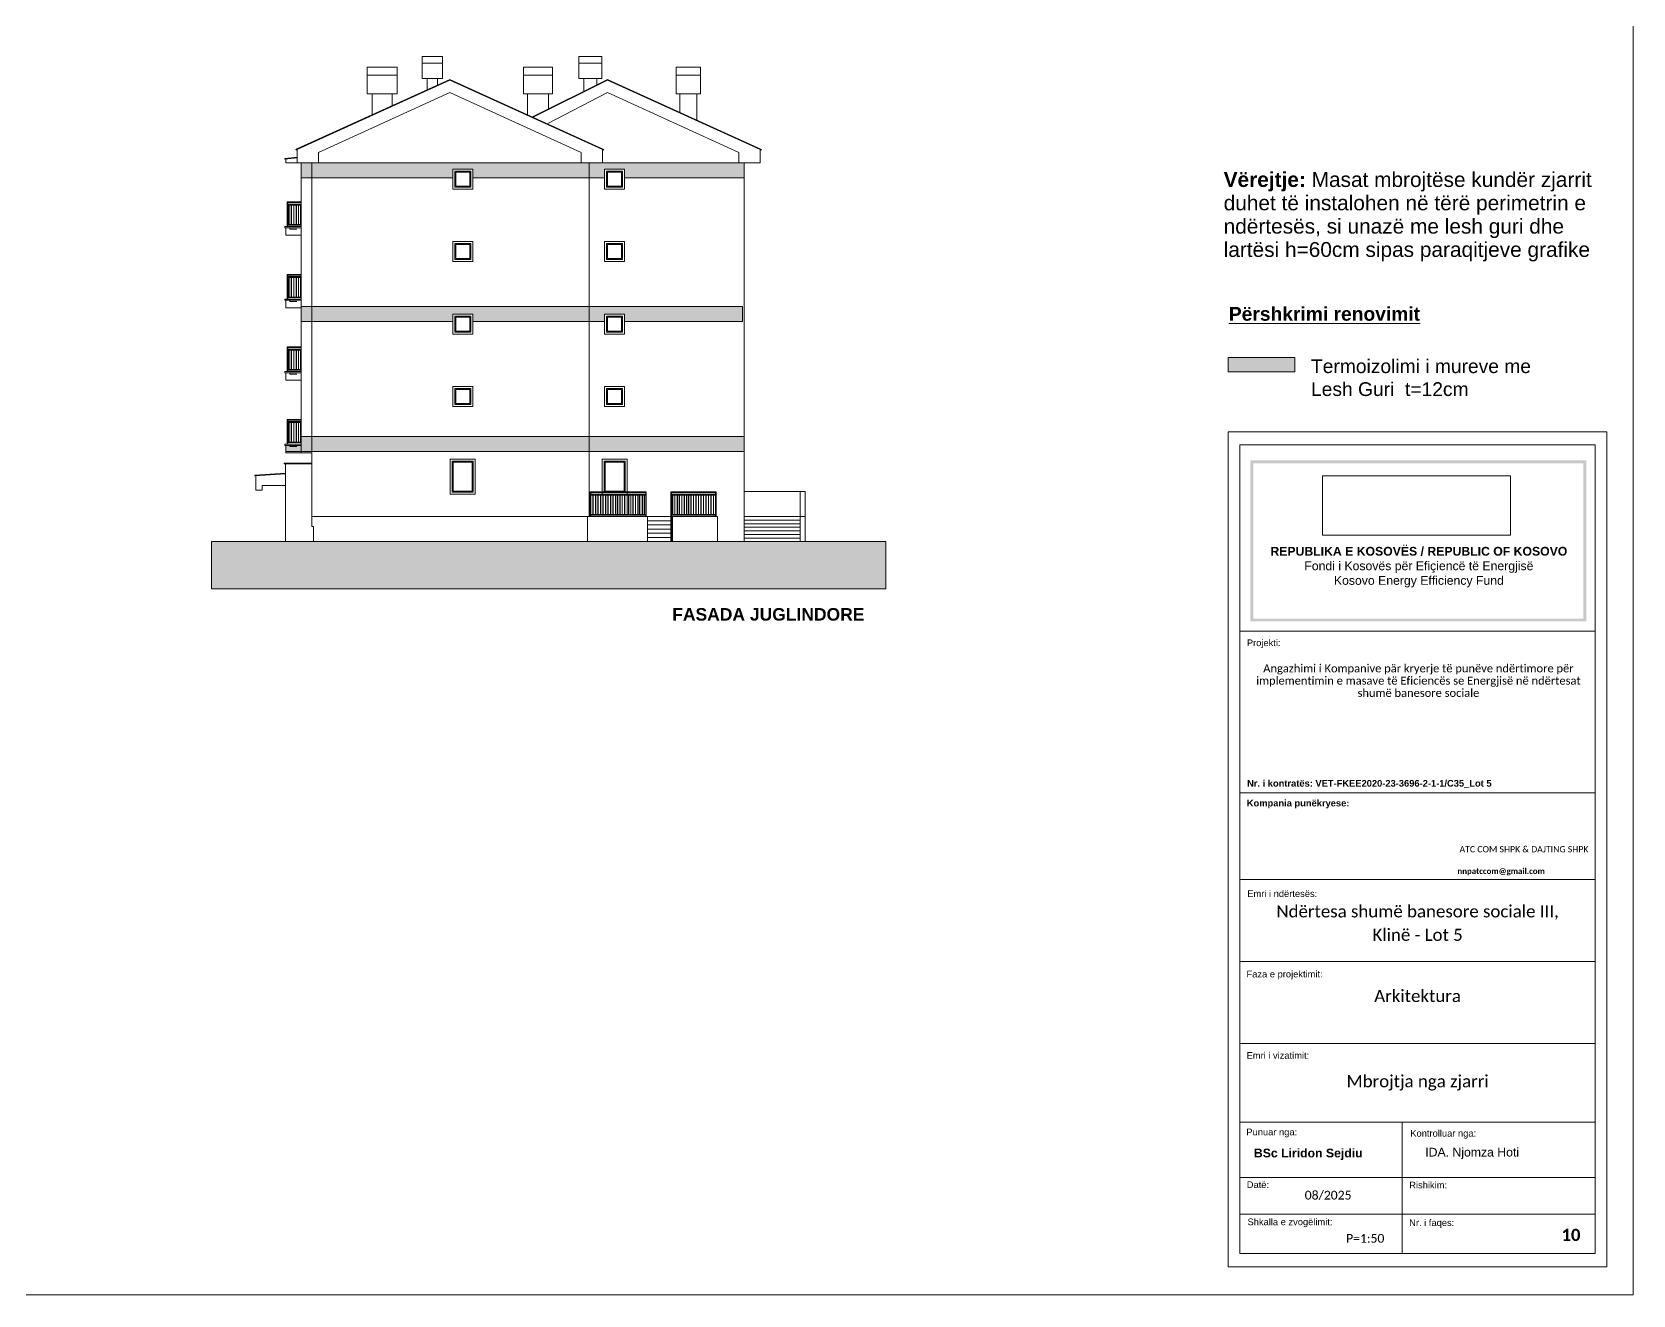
# Model space of a CAD drawing. Header units: millimetres. Extents: x 2791058 to 2855058, y -67651 to -18651.
# Drawn here: x 2823058 to 2855058, y -67651 to -42399 of the extents above; entities that cross this region are included whole.
import ezdxf

# ---------------------------------------------------------------- set-up
doc = ezdxf.new("R2010")
doc.units = ezdxf.units.MM
doc.header["$MEASUREMENT"] = 0
doc.header["$XCLIPFRAME"] = 0
doc.linetypes.add('Dashed', pattern=[282.222223, 141.111112, -141.111112])
doc.linetypes.add('Hidden Line', pattern=[195.611112, 141.111112, -54.5])
for name, color, linetype, lineweight in [('2D Drafting - General_Pen_No__1', 7, 'Continuous', 0), ('Annotation - Text_Pen_No__1', 7, 'Continuous', 0), ('Dimensioning - General_Pen_No__41', 7, 'Continuous', 0), ('Exterior walls_Pen_No__1', 7, 'Continuous', 0), ('Exterior walls_Pen_No__80', 3, 'Continuous', 0), ('Lines_Pen_No__20', 1, 'Continuous', 0), ('Shell - Roof_Pen_No__1', 7, 'Continuous', 0), ('Shell - Roof_Pen_No__20', 1, 'Continuous', 0), ('Shell - Roof_Pen_No__21', 7, 'Continuous', 0), ('Text blocks_Pen_No__1', 7, 'Continuous', 0)]:
    doc.layers.add(name, color=color, linetype=linetype, lineweight=lineweight)
for name, color, linetype, lineweight, true_color in [('2D Drafting - General_Pen_No__61', 7, 'Continuous', 0, 0x6a6a6a), ('Lines_Pen_No__4', 7, 'Continuous', 0, 0x029e21), ('Shell - Roof_Pen_No__61', 7, 'Continuous', 0, 0x6a6a6a), ('Structural - Bearing_Pen_No__61', 7, 'Continuous', 0, 0x6a6a6a), ('Structural - Bearing_Pen_No__86', 7, 'Continuous', 0, 0x5555ff)]:
    doc.layers.add(name, color=color, linetype=linetype, lineweight=lineweight, true_color=true_color)
doc.layers.add('Drawing & Figure', color=7, linetype='Continuous')
doc.styles.add('GENERATED_STYLE_1', font='')
doc.styles.add('GENERATED_STYLE_2', font='')
doc.styles.add('GENERATED_STYLE_3', font='')
doc.styles.add('GENERATED_STYLE_4', font='')
doc.styles.add('GENERATED_STYLE_5', font='')
doc.styles.get('GENERATED_STYLE_1').set_extended_font_data('Arial', bold=True)
doc.styles.get('GENERATED_STYLE_2').set_extended_font_data('Calibri', bold=True)
doc.styles.get('GENERATED_STYLE_3').set_extended_font_data('Arial')
doc.styles.get('GENERATED_STYLE_4').set_extended_font_data('Calibri')
doc.styles.get('GENERATED_STYLE_5').set_extended_font_data('Arial Unicode MS')
picture_1 = doc.add_image_def('image1.png', size_in_pixel=(354, 134))

msp = doc.modelspace()

# ---------------------------------------------------------------- hatches: boundary and pattern name
at = {"layer": '2D Drafting - General_Pen_No__61', "linetype": 'Continuous', "lineweight": 0, "true_color": 0x6a6a6a}
msp.add_hatch(color=251, dxfattribs=at).paths.add_polyline_path([(2826645, -52588), (2840123, -52588), (2840123, -53530), (2826645, -53530)])
at = {"layer": 'Exterior walls_Pen_No__80', "linetype": 'Continuous', "lineweight": 0, "true_color": 0x7fff7f}
for points in [[(2828434, -45013), (2828434, -45313), (2831466, -45313), (2831466, -45138), (2831866, -45138), (2831866, -45313), (2834501, -45313), (2834501, -45138), (2834901, -45138), (2834901, -45313), (2837294, -45313), (2837294, -45013)], [(2828434, -47888), (2828434, -48188), (2831466, -48188), (2831466, -48038), (2831866, -48038), (2831866, -48188), (2834501, -48188), (2834501, -48038), (2834901, -48038), (2834901, -48188), (2837259, -48188), (2837259, -47888)], [(2848297, -49191), (2846969, -49191), (2846969, -48906), (2848297, -48906)], [(2828434, -50663), (2828134, -50663), (2828134, -50788), (2834109, -50788), (2835334, -50788), (2835666, -50788), (2837294, -50788), (2837294, -50488), (2835666, -50488), (2834109, -50488), (2828434, -50488)]]:
    msp.add_hatch(color=91, dxfattribs=at).paths.add_polyline_path(points)
at = {"layer": 'Structural - Bearing_Pen_No__61', "linetype": 'Continuous', "lineweight": 0, "true_color": 0x6a6a6a}
h = msp.add_hatch(color=251, dxfattribs=at)
h.paths.add_polyline_path([(2828159, -45795), (2828159, -46288), (2828171, -46288), (2828171, -46259), (2828309, -46259), (2828309, -46247), (2828293, -46247), (2828293, -45858), (2828309, -45858), (2828309, -45838), (2828171, -45838), (2828171, -45808), (2828309, -45808), (2828309, -45795), (2828171, -45795)])
h.paths.add_polyline_path([(2828171, -45858), (2828194, -45858), (2828194, -46247), (2828171, -46247)], flags=0)
h.paths.add_polyline_path([(2828199, -45858), (2828238, -45858), (2828238, -46247), (2828199, -46247)], flags=0)
h.paths.add_polyline_path([(2828243, -45858), (2828288, -45858), (2828288, -46247), (2828243, -46247)], flags=0)
for points in [[(2828434, -45795), (2828309, -45795), (2828309, -45808), (2828434, -45808)], [(2828434, -47245), (2828309, -47245), (2828309, -47258), (2828434, -47258)], [(2828434, -48695), (2828309, -48695), (2828309, -48708), (2828434, -48708)], [(2828434, -50145), (2828309, -50145), (2828309, -50158), (2828434, -50158)], [(2834763, -51608), (2834763, -51595), (2834980, -51595), (2834980, -51608)], [(2834980, -51608), (2834980, -51595), (2835197, -51595), (2835197, -51608)]]:
    msp.add_hatch(color=251, dxfattribs=at).paths.add_polyline_path(points)
h = msp.add_hatch(color=251, dxfattribs=at)
h.paths.add_polyline_path([(2828309, -46259), (2828434, -46259), (2828434, -46247), (2828431, -46247), (2828431, -45858), (2828434, -45858), (2828434, -45838), (2828309, -45838), (2828309, -45858), (2828338, -45858), (2828338, -46247), (2828309, -46247)])
h.paths.add_polyline_path([(2828343, -46247), (2828343, -45858), (2828382, -45858), (2828382, -46247)], flags=0)
h.paths.add_polyline_path([(2828426, -46247), (2828387, -46247), (2828387, -45858), (2828426, -45858)], flags=0)
h = msp.add_hatch(color=251, dxfattribs=at)
h.paths.add_polyline_path([(2828159, -47245), (2828159, -47738), (2828171, -47738), (2828171, -47709), (2828309, -47709), (2828309, -47697), (2828293, -47697), (2828293, -47308), (2828309, -47308), (2828309, -47288), (2828171, -47288), (2828171, -47258), (2828309, -47258), (2828309, -47245), (2828171, -47245)])
h.paths.add_polyline_path([(2828171, -47308), (2828194, -47308), (2828194, -47697), (2828171, -47697)], flags=0)
h.paths.add_polyline_path([(2828199, -47308), (2828238, -47308), (2828238, -47697), (2828199, -47697)], flags=0)
h.paths.add_polyline_path([(2828243, -47308), (2828288, -47308), (2828288, -47697), (2828243, -47697)], flags=0)
h = msp.add_hatch(color=251, dxfattribs=at)
h.paths.add_polyline_path([(2828309, -47709), (2828434, -47709), (2828434, -47697), (2828431, -47697), (2828431, -47308), (2828434, -47308), (2828434, -47288), (2828309, -47288), (2828309, -47308), (2828338, -47308), (2828338, -47697), (2828309, -47697)])
h.paths.add_polyline_path([(2828343, -47697), (2828343, -47308), (2828382, -47308), (2828382, -47697)], flags=0)
h.paths.add_polyline_path([(2828426, -47697), (2828387, -47697), (2828387, -47308), (2828426, -47308)], flags=0)
h = msp.add_hatch(color=251, dxfattribs=at)
h.paths.add_polyline_path([(2828159, -48695), (2828159, -49188), (2828171, -49188), (2828171, -49159), (2828309, -49159), (2828309, -49147), (2828293, -49147), (2828293, -48758), (2828309, -48758), (2828309, -48738), (2828171, -48738), (2828171, -48708), (2828309, -48708), (2828309, -48695), (2828171, -48695)])
h.paths.add_polyline_path([(2828171, -48758), (2828194, -48758), (2828194, -49147), (2828171, -49147)], flags=0)
h.paths.add_polyline_path([(2828199, -48758), (2828238, -48758), (2828238, -49147), (2828199, -49147)], flags=0)
h.paths.add_polyline_path([(2828243, -48758), (2828288, -48758), (2828288, -49147), (2828243, -49147)], flags=0)
h = msp.add_hatch(color=251, dxfattribs=at)
h.paths.add_polyline_path([(2828309, -49159), (2828434, -49159), (2828434, -49147), (2828431, -49147), (2828431, -48758), (2828434, -48758), (2828434, -48738), (2828309, -48738), (2828309, -48758), (2828338, -48758), (2828338, -49147), (2828309, -49147)])
h.paths.add_polyline_path([(2828343, -49147), (2828343, -48758), (2828382, -48758), (2828382, -49147)], flags=0)
h.paths.add_polyline_path([(2828426, -49147), (2828387, -49147), (2828387, -48758), (2828426, -48758)], flags=0)
h = msp.add_hatch(color=251, dxfattribs=at)
h.paths.add_polyline_path([(2828159, -50145), (2828159, -50638), (2828171, -50638), (2828171, -50609), (2828309, -50609), (2828309, -50597), (2828293, -50597), (2828293, -50208), (2828309, -50208), (2828309, -50188), (2828171, -50188), (2828171, -50158), (2828309, -50158), (2828309, -50145), (2828171, -50145)])
h.paths.add_polyline_path([(2828171, -50208), (2828194, -50208), (2828194, -50597), (2828171, -50597)], flags=0)
h.paths.add_polyline_path([(2828199, -50208), (2828238, -50208), (2828238, -50597), (2828199, -50597)], flags=0)
h.paths.add_polyline_path([(2828243, -50208), (2828288, -50208), (2828288, -50597), (2828243, -50597)], flags=0)
h = msp.add_hatch(color=251, dxfattribs=at)
h.paths.add_polyline_path([(2828309, -50609), (2828434, -50609), (2828434, -50597), (2828431, -50597), (2828431, -50208), (2828434, -50208), (2828434, -50188), (2828309, -50188), (2828309, -50208), (2828338, -50208), (2828338, -50597), (2828309, -50597)])
h.paths.add_polyline_path([(2828343, -50597), (2828343, -50208), (2828382, -50208), (2828382, -50597)], flags=0)
h.paths.add_polyline_path([(2828426, -50597), (2828387, -50597), (2828387, -50208), (2828426, -50208)], flags=0)
h = msp.add_hatch(color=251, dxfattribs=at)
h.paths.add_polyline_path([(2834228, -51595), (2834763, -51595), (2834763, -51608), (2834228, -51608), (2834228, -51638), (2834763, -51638), (2834763, -51658), (2834724, -51658), (2834724, -52047), (2834763, -52047), (2834763, -52059), (2834228, -52059), (2834228, -52088), (2834216, -52088), (2834216, -51595)])
h.paths.add_polyline_path([(2834228, -52047), (2834269, -52047), (2834269, -51658), (2834228, -51658)], flags=0)
h.paths.add_polyline_path([(2834274, -52047), (2834319, -52047), (2834319, -51658), (2834274, -51658)], flags=0)
h.paths.add_polyline_path([(2834324, -51658), (2834324, -52047), (2834369, -52047), (2834369, -51658)], flags=0)
h.paths.add_polyline_path([(2834374, -52047), (2834419, -52047), (2834419, -51658), (2834374, -51658)], flags=0)
h.paths.add_polyline_path([(2834424, -52047), (2834469, -52047), (2834469, -51658), (2834424, -51658)], flags=0)
h.paths.add_polyline_path([(2834519, -52047), (2834519, -51658), (2834474, -51658), (2834474, -52047)], flags=0)
h.paths.add_polyline_path([(2834569, -52047), (2834569, -51658), (2834524, -51658), (2834524, -52047)], flags=0)
h.paths.add_polyline_path([(2834574, -51658), (2834574, -52047), (2834619, -52047), (2834619, -51658)], flags=0)
h.paths.add_polyline_path([(2834624, -52047), (2834669, -52047), (2834669, -51658), (2834624, -51658)], flags=0)
h.paths.add_polyline_path([(2834674, -52047), (2834719, -52047), (2834719, -51658), (2834674, -51658)], flags=0)
h = msp.add_hatch(color=251, dxfattribs=at)
h.paths.add_polyline_path([(2834980, -52059), (2834763, -52059), (2834763, -52047), (2834763, -51658), (2834763, -51638), (2834980, -51638), (2834980, -51658), (2834956, -51658), (2834956, -52047), (2834980, -52047)])
h.paths.add_polyline_path([(2834951, -51658), (2834906, -51658), (2834906, -52047), (2834951, -52047)], flags=0)
h.paths.add_polyline_path([(2834901, -52047), (2834901, -51658), (2834856, -51658), (2834856, -52047)], flags=0)
h.paths.add_polyline_path([(2834812, -52047), (2834851, -52047), (2834851, -51658), (2834812, -51658)], flags=0)
h.paths.add_polyline_path([(2834807, -51658), (2834768, -51658), (2834768, -52047), (2834807, -52047)], flags=0)
h = msp.add_hatch(color=251, dxfattribs=at)
h.paths.add_polyline_path([(2835197, -52059), (2834980, -52059), (2834980, -52047), (2834980, -51658), (2834980, -51638), (2835197, -51638), (2835197, -51658), (2835173, -51658), (2835173, -52047), (2835197, -52047)])
h.paths.add_polyline_path([(2835168, -51658), (2835123, -51658), (2835123, -52047), (2835168, -52047)], flags=0)
h.paths.add_polyline_path([(2835118, -52047), (2835118, -51658), (2835073, -51658), (2835073, -52047)], flags=0)
h.paths.add_polyline_path([(2835029, -52047), (2835068, -52047), (2835068, -51658), (2835029, -51658)], flags=0)
h.paths.add_polyline_path([(2835024, -51658), (2834985, -51658), (2834985, -52047), (2835024, -52047)], flags=0)
h = msp.add_hatch(color=251, dxfattribs=at)
h.paths.add_polyline_path([(2835336, -51595), (2835324, -51595), (2835186, -51595), (2835186, -51608), (2835324, -51608), (2835324, -51638), (2835186, -51638), (2835186, -51658), (2835202, -51658), (2835202, -52047), (2835186, -52047), (2835186, -52059), (2835324, -52059), (2835324, -52088), (2835336, -52088)])
h.paths.add_polyline_path([(2835324, -51658), (2835324, -52047), (2835301, -52047), (2835301, -51658)], flags=0)
h.paths.add_polyline_path([(2835296, -51658), (2835296, -52047), (2835257, -52047), (2835257, -51658)], flags=0)
h.paths.add_polyline_path([(2835252, -51658), (2835252, -52047), (2835207, -52047), (2835207, -51658)], flags=0)
h = msp.add_hatch(color=251, dxfattribs=at)
h.paths.add_polyline_path([(2835825, -51595), (2835825, -52588), (2835837, -52588), (2835837, -52059), (2835975, -52059), (2835975, -52047), (2835959, -52047), (2835959, -51658), (2835975, -51658), (2835975, -51638), (2835837, -51638), (2835837, -51608), (2835975, -51608), (2835975, -51595), (2835837, -51595)])
h.paths.add_polyline_path([(2835837, -51658), (2835860, -51658), (2835860, -52047), (2835837, -52047)], flags=0)
h.paths.add_polyline_path([(2835865, -51658), (2835904, -51658), (2835904, -52047), (2835865, -52047)], flags=0)
h.paths.add_polyline_path([(2835909, -51658), (2835954, -51658), (2835954, -52047), (2835909, -52047)], flags=0)
h = msp.add_hatch(color=251, dxfattribs=at)
h.paths.add_polyline_path([(2835970, -52059), (2836722, -52059), (2836722, -52088), (2836734, -52088), (2836734, -51595), (2836722, -51595), (2835970, -51595), (2835970, -51608), (2836722, -51608), (2836722, -51638), (2835970, -51638), (2835970, -51658), (2835994, -51658), (2835994, -52047), (2835970, -52047)])
h.paths.add_polyline_path([(2835999, -51658), (2836044, -51658), (2836044, -52047), (2835999, -52047)], flags=0)
h.paths.add_polyline_path([(2836049, -52047), (2836049, -51658), (2836094, -51658), (2836094, -52047)], flags=0)
h.paths.add_polyline_path([(2836138, -52047), (2836099, -52047), (2836099, -51658), (2836138, -51658)], flags=0)
h.paths.add_polyline_path([(2836143, -51658), (2836182, -51658), (2836182, -52047), (2836143, -52047)], flags=0)
h.paths.add_polyline_path([(2836187, -51658), (2836226, -51658), (2836226, -52047), (2836187, -52047)], flags=0)
h.paths.add_polyline_path([(2836231, -52047), (2836231, -51658), (2836276, -51658), (2836276, -52047)], flags=0)
h.paths.add_polyline_path([(2836326, -52047), (2836281, -52047), (2836281, -51658), (2836326, -51658)], flags=0)
h.paths.add_polyline_path([(2836376, -52047), (2836331, -52047), (2836331, -51658), (2836376, -51658)], flags=0)
h.paths.add_polyline_path([(2836381, -52047), (2836381, -51658), (2836426, -51658), (2836426, -52047)], flags=0)
h.paths.add_polyline_path([(2836431, -52047), (2836431, -51658), (2836476, -51658), (2836476, -52047)], flags=0)
h.paths.add_polyline_path([(2836481, -51658), (2836526, -51658), (2836526, -52047), (2836481, -52047)], flags=0)
h.paths.add_polyline_path([(2836531, -52047), (2836531, -51658), (2836576, -51658), (2836576, -52047)], flags=0)
h.paths.add_polyline_path([(2836581, -51658), (2836626, -51658), (2836626, -52047), (2836581, -52047)], flags=0)
h.paths.add_polyline_path([(2836631, -52047), (2836631, -51658), (2836676, -51658), (2836676, -52047)], flags=0)
h.paths.add_polyline_path([(2836681, -51658), (2836722, -51658), (2836722, -52047), (2836681, -52047)], flags=0)
at = {"layer": 'Structural - Bearing_Pen_No__86', "linetype": 'Continuous', "lineweight": 0, "true_color": 0x5555ff}
for points in [[(2847411, -50965), (2848682, -50965), (2848682, -51023), (2847469, -51023), (2847469, -54049), (2847411, -54049)], [(2848021, -51023), (2848021, -50965), (2854123, -50965), (2854123, -54049), (2854065, -54049), (2854065, -51023)], [(2847411, -52998), (2847469, -52998), (2847469, -54127), (2848682, -54127), (2848682, -54184), (2847411, -54184)], [(2848021, -54184), (2848021, -54127), (2854065, -54127), (2854065, -52998), (2854123, -52998), (2854123, -54184)]]:
    msp.add_hatch(color=173, dxfattribs=at).paths.add_polyline_path(points)

# ---------------------------------------------------------------- linework, layer by layer
at = {"layer": '2D Drafting - General_Pen_No__1', "color": 7, "linetype": 'Continuous', "lineweight": 0, "flags": 128}
msp.add_lwpolyline([(2826645, -52588), (2840123, -52588), (2840123, -53530), (2826645, -53530)], close=True, dxfattribs=at)
at = {"layer": 'Exterior walls_Pen_No__1', "color": 7, "linetype": 'Continuous', "lineweight": 0, "flags": 128}
for points in [[(2828434, -45013), (2828434, -45313), (2831466, -45313), (2831466, -45138), (2831866, -45138), (2831866, -45313), (2834501, -45313), (2834501, -45138), (2834901, -45138), (2834901, -45313), (2837294, -45313), (2837294, -45013)], [(2828434, -47888), (2828434, -48188), (2831466, -48188), (2831466, -48038), (2831866, -48038), (2831866, -48188), (2834501, -48188), (2834501, -48038), (2834901, -48038), (2834901, -48188), (2837259, -48188), (2837259, -47888)], [(2848297, -49191), (2846969, -49191), (2846969, -48906), (2848297, -48906)], [(2828434, -50663), (2828134, -50663), (2828134, -50788), (2834109, -50788), (2835334, -50788), (2835666, -50788), (2837294, -50788), (2837294, -50488), (2835666, -50488), (2834109, -50488), (2828434, -50488)]]:
    msp.add_lwpolyline(points, close=True, dxfattribs=at)
at = {"layer": 'Lines_Pen_No__20', "color": 1, "linetype": 'Hidden Line', "lineweight": 0}
for p, q in [((2831466, -45208), (2831466, -45138)), ((2831866, -45138), (2831466, -45138)), ((2831466, -45208), (2831466, -45138)), ((2831866, -45208), (2831866, -45138)), ((2834501, -45208), (2834501, -45138)), ((2834901, -45138), (2834501, -45138)), ((2834501, -45208), (2834501, -45138)), ((2834901, -45208), (2834901, -45138)), ((2831466, -46658), (2831466, -46588)), ((2831866, -46588), (2831466, -46588)), ((2831466, -46658), (2831466, -46588)), ((2831866, -46658), (2831866, -46588)), ((2834501, -46658), (2834501, -46588)), ((2834901, -46588), (2834501, -46588)), ((2834501, -46658), (2834501, -46588)), ((2834901, -46658), (2834901, -46588)), ((2831466, -48108), (2831466, -48038)), ((2831866, -48038), (2831466, -48038)), ((2831466, -48108), (2831466, -48038)), ((2831866, -48108), (2831866, -48038)), ((2834501, -48108), (2834501, -48038)), ((2834901, -48038), (2834501, -48038)), ((2834501, -48108), (2834501, -48038)), ((2834901, -48108), (2834901, -48038)), ((2831466, -49558), (2831466, -49488)), ((2831866, -49488), (2831466, -49488)), ((2831466, -49558), (2831466, -49488)), ((2831866, -49558), (2831866, -49488)), ((2834501, -49558), (2834501, -49488)), ((2834901, -49488), (2834501, -49488)), ((2834501, -49558), (2834501, -49488)), ((2834901, -49558), (2834901, -49488)), ((2831916, -50938), (2831416, -50938)), ((2831416, -51008), (2831416, -50938)), ((2831916, -51008), (2831916, -50938))]:
    msp.add_line(p, q, dxfattribs=at)
at = {"layer": 'Lines_Pen_No__20', "color": 1, "linetype": 'Continuous', "lineweight": 0}
for p, q in [((2831916, -50938), (2831416, -50938)), ((2831416, -50938), (2831416, -51638)), ((2831456, -50978), (2831456, -51598)), ((2831876, -50978), (2831456, -50978)), ((2831476, -50998), (2831476, -51578)), ((2831856, -50998), (2831476, -50998)), ((2831856, -51578), (2831856, -50998)), ((2831876, -51598), (2831876, -50978)), ((2831916, -51638), (2831916, -50938)), ((2831416, -51638), (2831916, -51638)), ((2831456, -51598), (2831876, -51598)), ((2831476, -51578), (2831856, -51578))]:
    msp.add_line(p, q, dxfattribs=at)
for points in [[(2831466, -45138), (2831866, -45138), (2831866, -45538), (2831466, -45538)], [(2831506, -45178), (2831826, -45178), (2831826, -45498), (2831506, -45498)], [(2831526, -45198), (2831806, -45198), (2831806, -45478), (2831526, -45478)], [(2834501, -45138), (2834901, -45138), (2834901, -45538), (2834501, -45538)], [(2834541, -45178), (2834861, -45178), (2834861, -45498), (2834541, -45498)], [(2834561, -45198), (2834841, -45198), (2834841, -45478), (2834561, -45478)], [(2831466, -46588), (2831866, -46588), (2831866, -46988), (2831466, -46988)], [(2831506, -46628), (2831826, -46628), (2831826, -46948), (2831506, -46948)], [(2831526, -46648), (2831806, -46648), (2831806, -46928), (2831526, -46928)], [(2834501, -46588), (2834901, -46588), (2834901, -46988), (2834501, -46988)], [(2834541, -46628), (2834861, -46628), (2834861, -46948), (2834541, -46948)], [(2834561, -46648), (2834841, -46648), (2834841, -46928), (2834561, -46928)], [(2831466, -48038), (2831866, -48038), (2831866, -48438), (2831466, -48438)], [(2831506, -48078), (2831826, -48078), (2831826, -48398), (2831506, -48398)], [(2831526, -48098), (2831806, -48098), (2831806, -48378), (2831526, -48378)], [(2834501, -48038), (2834901, -48038), (2834901, -48438), (2834501, -48438)], [(2834541, -48078), (2834861, -48078), (2834861, -48398), (2834541, -48398)], [(2834561, -48098), (2834841, -48098), (2834841, -48378), (2834561, -48378)], [(2831466, -49488), (2831866, -49488), (2831866, -49888), (2831466, -49888)], [(2831506, -49528), (2831826, -49528), (2831826, -49848), (2831506, -49848)], [(2831526, -49548), (2831806, -49548), (2831806, -49828), (2831526, -49828)], [(2834501, -49488), (2834901, -49488), (2834901, -49888), (2834501, -49888)], [(2834541, -49528), (2834861, -49528), (2834861, -49848), (2834541, -49848)], [(2834561, -49548), (2834841, -49548), (2834841, -49828), (2834561, -49828)]]:
    msp.add_lwpolyline(points, close=True, dxfattribs=at)
at = {"layer": 'Lines_Pen_No__4', "color": 104, "linetype": 'Continuous', "lineweight": 0, "true_color": 0x029e21}
for p, q in [((2834951, -50938), (2834451, -50938)), ((2834451, -50938), (2834451, -51638)), ((2834491, -50978), (2834491, -51598)), ((2834911, -50978), (2834491, -50978)), ((2834511, -50998), (2834511, -51578)), ((2834891, -50998), (2834511, -50998)), ((2834891, -51578), (2834891, -50998)), ((2834911, -51598), (2834911, -50978)), ((2834951, -51638), (2834951, -50938)), ((2834451, -51638), (2834951, -51638)), ((2834491, -51598), (2834911, -51598)), ((2834511, -51578), (2834891, -51578))]:
    msp.add_line(p, q, dxfattribs=at)
at = {"layer": 'Lines_Pen_No__4', "color": 104, "linetype": 'Hidden Line', "lineweight": 0, "true_color": 0x029e21}
for p, q in [((2834951, -50938), (2834451, -50938)), ((2834451, -51008), (2834451, -50938)), ((2834951, -51008), (2834951, -50938))]:
    msp.add_line(p, q, dxfattribs=at)
at = {"layer": 'Shell - Roof_Pen_No__1', "color": 7, "linetype": 'Continuous', "lineweight": 0}
for p, q in [((2830959, -43330), (2830959, -43550)), ((2831159, -43330), (2831159, -43459)), ((2834084, -43330), (2834084, -43583)), ((2834344, -43330), (2834344, -43459)), ((2846969, -50390), (2854535, -50390)), ((2846969, -57613), (2846969, -50390)), ((2854535, -50390), (2854535, -67090)), ((2847199, -57613), (2847199, -50653)), ((2847199, -50653), (2854304, -50653)), ((2854304, -50653), (2854304, -57613)), ((2854304, -54377), (2847199, -54377)), ((2847199, -66820), (2847199, -54943)), ((2854304, -54943), (2854304, -66820)), ((2854304, -57613), (2847199, -57613)), ((2854304, -57613), (2847199, -57613)), ((2854304, -59342), (2847199, -59342)), ((2854304, -60984), (2847199, -60984)), ((2854304, -62626), (2847199, -62626)), ((2854304, -64198), (2847199, -64198)), ((2850443, -64198), (2850443, -66820)), ((2854304, -65305), (2847199, -65305)), ((2854304, -66033), (2847199, -66033)), ((2854304, -66820), (2847199, -66820)), ((2854535, -67090), (2846969, -67090))]:
    msp.add_line(p, q, dxfattribs=at)
at = {"layer": 'Shell - Roof_Pen_No__20', "color": 1, "linetype": 'Continuous', "lineweight": 0}
for p, q in [((2831866, -45138), (2831466, -45138)), ((2831466, -45138), (2831466, -45538)), ((2831866, -45538), (2831866, -45138)), ((2834901, -45138), (2834501, -45138)), ((2834501, -45138), (2834501, -45538)), ((2834901, -45538), (2834901, -45138)), ((2831466, -45538), (2831866, -45538)), ((2834501, -45538), (2834901, -45538)), ((2831866, -46588), (2831466, -46588)), ((2831466, -46588), (2831466, -46988)), ((2831866, -46988), (2831866, -46588)), ((2834901, -46588), (2834501, -46588)), ((2834501, -46588), (2834501, -46988)), ((2834901, -46988), (2834901, -46588)), ((2831466, -46988), (2831866, -46988)), ((2834501, -46988), (2834901, -46988)), ((2831866, -48038), (2831466, -48038)), ((2831466, -48038), (2831466, -48438)), ((2831866, -48438), (2831866, -48038)), ((2834901, -48038), (2834501, -48038)), ((2834501, -48038), (2834501, -48438)), ((2834901, -48438), (2834901, -48038)), ((2831466, -48438), (2831866, -48438)), ((2834501, -48438), (2834901, -48438)), ((2831866, -49488), (2831466, -49488)), ((2831466, -49488), (2831466, -49888)), ((2831866, -49888), (2831866, -49488)), ((2834901, -49488), (2834501, -49488)), ((2834501, -49488), (2834501, -49888)), ((2834901, -49888), (2834901, -49488)), ((2831466, -49888), (2831866, -49888)), ((2834501, -49888), (2834901, -49888))]:
    msp.add_line(p, q, dxfattribs=at)
at = {"layer": 'Shell - Roof_Pen_No__21', "color": 7, "linetype": 'Continuous', "lineweight": 0}
for p, q in [((2855058, -67651), (2855058, -18651)), ((2855058, -67651), (2855058, -18651)), ((2829759, -43100), (2830359, -43100)), ((2829759, -43638), (2829759, -43100)), ((2830359, -43638), (2830359, -43100)), ((2830859, -43330), (2830859, -42889)), ((2830859, -42889), (2831259, -42889)), ((2830859, -43022), (2831259, -43022)), ((2831259, -43330), (2831259, -42889)), ((2832884, -43100), (2833459, -43100)), ((2832884, -43638), (2832884, -43100)), ((2833459, -43638), (2833459, -43100)), ((2833984, -43330), (2833984, -42889)), ((2833984, -42889), (2834444, -42889)), ((2833984, -43022), (2834444, -43022)), ((2834444, -43330), (2834444, -42889)), ((2835934, -43100), (2836419, -43100)), ((2835934, -43638), (2835934, -43100)), ((2836419, -43638), (2836419, -43100)), ((2828353, -44736), (2831409, -43345)), ((2828359, -44749), (2831409, -43362)), ((2829759, -43263), (2830359, -43263)), ((2830959, -43330), (2830859, -43330)), ((2830959, -43330), (2831259, -43330)), ((2831409, -43345), (2834488, -44746)), ((2831409, -43362), (2831409, -43345)), ((2831409, -43362), (2834459, -44749)), ((2832884, -43263), (2833459, -43263)), ((2833060, -44096), (2834559, -43345)), ((2833077, -44104), (2834559, -43362)), ((2833984, -43330), (2834444, -43330)), ((2834144, -43330), (2833984, -43330)), ((2834559, -43345), (2837638, -44746)), ((2834559, -43362), (2834559, -43345)), ((2834559, -43362), (2837609, -44749)), ((2835934, -43263), (2836419, -43263)), ((2828784, -44810), (2831409, -43605)), ((2829759, -43638), (2830284, -43638)), ((2829859, -43638), (2829859, -44050)), ((2830259, -43638), (2830259, -43868)), ((2830284, -43638), (2830359, -43638)), ((2831409, -43605), (2834034, -44810)), ((2832884, -43638), (2833409, -43638)), ((2832959, -43638), (2832959, -44050)), ((2833357, -44232), (2834560, -43606)), ((2833384, -43638), (2833384, -43934)), ((2833409, -43638), (2833459, -43638)), ((2834560, -43606), (2837184, -44810)), ((2835934, -43638), (2836419, -43638)), ((2836009, -43638), (2836009, -44005)), ((2836344, -43638), (2836344, -44157)), ((2828353, -44736), (2828330, -44746)), ((2828330, -44746), (2828336, -44760)), ((2828359, -44749), (2828336, -44760)), ((2828359, -45013), (2828359, -44749)), ((2834459, -45013), (2834459, -44749)), ((2834459, -44749), (2834482, -44760)), ((2834488, -44746), (2834482, -44760)), ((2837609, -45013), (2837609, -44749)), ((2837609, -44749), (2837632, -44760)), ((2837632, -44760), (2837638, -44746)), ((2828359, -44901), (2828108, -44929)), ((2828109, -44943), (2828108, -44929)), ((2828359, -44916), (2828109, -44943)), ((2828134, -45013), (2828134, -44941)), ((2828434, -45013), (2828134, -45013)), ((2828784, -45013), (2828384, -45013)), ((2828434, -45013), (2828434, -50813)), ((2828649, -45013), (2828649, -52288)), ((2828784, -45013), (2828784, -44810)), ((2834034, -45013), (2834034, -44810)), ((2834034, -45013), (2834459, -45013)), ((2834194, -45013), (2834194, -52088)), ((2837184, -45013), (2837184, -44810)), ((2837184, -45013), (2837609, -45013)), ((2837294, -45013), (2837294, -52588)), ((2831466, -45538), (2831466, -45138)), ((2831466, -45138), (2831866, -45138)), ((2831866, -45138), (2831866, -45538)), ((2834501, -45538), (2834501, -45138)), ((2834501, -45138), (2834901, -45138)), ((2834901, -45138), (2834901, -45538)), ((2831866, -45538), (2831466, -45538)), ((2834901, -45538), (2834501, -45538)), ((2828109, -46288), (2828434, -46288)), ((2828109, -46288), (2828109, -46313)), ((2828109, -46313), (2828434, -46313)), ((2828159, -46288), (2828134, -46288)), ((2828134, -46463), (2828134, -46313)), ((2828159, -46288), (2828434, -46288)), ((2828434, -46463), (2828134, -46463)), ((2831466, -46988), (2831466, -46588)), ((2831466, -46588), (2831866, -46588)), ((2831866, -46588), (2831866, -46988)), ((2834501, -46988), (2834501, -46588)), ((2834501, -46588), (2834901, -46588)), ((2834901, -46588), (2834901, -46988)), ((2831866, -46988), (2831466, -46988)), ((2834901, -46988), (2834501, -46988)), ((2828109, -47738), (2828434, -47738)), ((2828109, -47738), (2828109, -47763)), ((2828109, -47763), (2828434, -47763)), ((2828159, -47738), (2828134, -47738)), ((2828134, -47913), (2828134, -47763)), ((2828434, -47913), (2828134, -47913)), ((2828159, -47738), (2828434, -47738)), ((2831466, -48438), (2831466, -48038)), ((2831466, -48038), (2831866, -48038)), ((2831866, -48038), (2831866, -48438)), ((2834501, -48438), (2834501, -48038)), ((2834501, -48038), (2834901, -48038)), ((2834901, -48038), (2834901, -48438)), ((2831866, -48438), (2831466, -48438)), ((2834901, -48438), (2834501, -48438)), ((2828109, -49188), (2828434, -49188)), ((2828109, -49188), (2828109, -49213)), ((2828109, -49213), (2828434, -49213)), ((2828159, -49188), (2828134, -49188)), ((2828134, -49363), (2828134, -49213)), ((2828159, -49188), (2828434, -49188)), ((2828434, -49363), (2828134, -49363)), ((2831466, -49888), (2831466, -49488)), ((2831466, -49488), (2831866, -49488)), ((2831866, -49488), (2831866, -49888)), ((2834501, -49888), (2834501, -49488)), ((2834501, -49488), (2834901, -49488)), ((2834901, -49488), (2834901, -49888)), ((2831866, -49888), (2831466, -49888)), ((2834901, -49888), (2834501, -49888)), ((2828109, -50638), (2828434, -50638)), ((2828109, -50638), (2828109, -50663)), ((2828109, -50663), (2828434, -50663)), ((2828159, -50638), (2828134, -50638)), ((2828134, -50813), (2828134, -50663)), ((2828459, -50813), (2828134, -50813)), ((2828459, -50813), (2828649, -50813)), ((2828099, -51036), (2828099, -51021)), ((2828649, -51021), (2828099, -51021)), ((2828649, -51036), (2828099, -51036)), ((2828124, -52588), (2828124, -51036)), ((2831416, -51638), (2831416, -50938)), ((2831416, -50938), (2831916, -50938)), ((2831916, -50938), (2831416, -50938)), ((2831416, -50938), (2831416, -51638)), ((2831916, -50938), (2831916, -51638)), ((2831916, -51638), (2831916, -50938)), ((2834451, -51638), (2834451, -50938)), ((2834451, -50938), (2834951, -50938)), ((2834951, -50938), (2834951, -51638)), ((2827508, -51259), (2828124, -51219)), ((2827509, -51274), (2827508, -51259)), ((2827509, -51274), (2828124, -51234)), ((2827534, -51272), (2827534, -51561)), ((2827659, -51463), (2828124, -51463)), ((2827659, -51561), (2827659, -51463)), ((2827534, -51561), (2827659, -51561)), ((2831916, -51638), (2831416, -51638)), ((2831416, -51638), (2831916, -51638)), ((2834951, -51638), (2834451, -51638)), ((2838409, -51588), (2837294, -51588)), ((2838409, -51588), (2838509, -51588)), ((2838409, -51588), (2838409, -52588)), ((2838509, -52588), (2838509, -51588)), ((2838509, -51588), (2838509, -52588)), ((2834194, -52088), (2828649, -52088)), ((2834159, -52088), (2834159, -52588)), ((2834159, -52088), (2835359, -52088)), ((2835359, -52088), (2835359, -52588)), ((2835359, -52588), (2835359, -52088)), ((2835359, -52088), (2835859, -52088)), ((2835859, -52088), (2836759, -52088)), ((2835859, -52588), (2835859, -52088)), ((2836759, -52088), (2836759, -52588)), ((2837294, -52088), (2838409, -52088)), ((2837294, -52159), (2838409, -52159)), ((2838311, -52088), (2838509, -52088)), ((2838509, -52588), (2838509, -52138)), ((2828649, -52288), (2828684, -52288)), ((2828684, -52288), (2828684, -52588)), ((2835359, -52171), (2835859, -52171)), ((2835359, -52255), (2835859, -52255)), ((2835359, -52338), (2835859, -52338)), ((2835359, -52421), (2835859, -52421)), ((2837294, -52231), (2838409, -52231)), ((2837294, -52302), (2838409, -52302)), ((2837294, -52374), (2838409, -52374)), ((2837294, -52445), (2838409, -52445)), ((2840123, -52588), (2827005, -52588)), ((2835359, -52505), (2835859, -52505)), ((2835359, -52588), (2835859, -52588)), ((2835859, -52588), (2835359, -52588)), ((2837884, -52588), (2837284, -52588)), ((2837294, -52516), (2838409, -52516)), ((2837294, -52588), (2838434, -52588)), ((2791058, -67651), (2855058, -67651))]:
    msp.add_line(p, q, dxfattribs=at)
at = {"layer": 'Shell - Roof_Pen_No__21', "color": 7, "linetype": 'Dashed', "lineweight": 0}
for p, q in [((2828209, -46313), (2828209, -46338)), ((2828209, -46338), (2828434, -46338)), ((2828209, -47763), (2828209, -47788)), ((2828209, -47788), (2828434, -47788)), ((2828209, -49213), (2828209, -49238)), ((2828209, -49238), (2828434, -49238)), ((2828209, -50663), (2828209, -50688)), ((2828209, -50688), (2828434, -50688))]:
    msp.add_line(p, q, dxfattribs=at)
at = {"layer": 'Shell - Roof_Pen_No__61', "color": 251, "linetype": 'Continuous', "lineweight": 0, "true_color": 0x6a6a6a}
msp.add_line((2846969, -67090), (2846969, -54943), dxfattribs=at)
at = {"layer": 'Structural - Bearing_Pen_No__61', "color": 251, "linetype": 'Continuous', "lineweight": 0, "true_color": 0x6a6a6a, "flags": 128}
for points in [[(2828159, -45795), (2828159, -46288), (2828171, -46288), (2828171, -46259), (2828309, -46259), (2828309, -46247), (2828293, -46247), (2828293, -45858), (2828309, -45858), (2828309, -45838), (2828171, -45838), (2828171, -45808), (2828309, -45808), (2828309, -45795), (2828171, -45795)], [(2828171, -45858), (2828194, -45858), (2828194, -46247), (2828171, -46247)], [(2828199, -45858), (2828238, -45858), (2828238, -46247), (2828199, -46247)], [(2828243, -45858), (2828288, -45858), (2828288, -46247), (2828243, -46247)], [(2828434, -45795), (2828309, -45795), (2828309, -45808), (2828434, -45808)], [(2828309, -46259), (2828434, -46259), (2828434, -46247), (2828431, -46247), (2828431, -45858), (2828434, -45858), (2828434, -45838), (2828309, -45838), (2828309, -45858), (2828338, -45858), (2828338, -46247), (2828309, -46247)], [(2828343, -46247), (2828343, -45858), (2828382, -45858), (2828382, -46247)], [(2828426, -46247), (2828387, -46247), (2828387, -45858), (2828426, -45858)], [(2828159, -47245), (2828159, -47738), (2828171, -47738), (2828171, -47709), (2828309, -47709), (2828309, -47697), (2828293, -47697), (2828293, -47308), (2828309, -47308), (2828309, -47288), (2828171, -47288), (2828171, -47258), (2828309, -47258), (2828309, -47245), (2828171, -47245)], [(2828171, -47308), (2828194, -47308), (2828194, -47697), (2828171, -47697)], [(2828199, -47308), (2828238, -47308), (2828238, -47697), (2828199, -47697)], [(2828243, -47308), (2828288, -47308), (2828288, -47697), (2828243, -47697)], [(2828434, -47245), (2828309, -47245), (2828309, -47258), (2828434, -47258)], [(2828309, -47709), (2828434, -47709), (2828434, -47697), (2828431, -47697), (2828431, -47308), (2828434, -47308), (2828434, -47288), (2828309, -47288), (2828309, -47308), (2828338, -47308), (2828338, -47697), (2828309, -47697)], [(2828343, -47697), (2828343, -47308), (2828382, -47308), (2828382, -47697)], [(2828426, -47697), (2828387, -47697), (2828387, -47308), (2828426, -47308)], [(2828159, -48695), (2828159, -49188), (2828171, -49188), (2828171, -49159), (2828309, -49159), (2828309, -49147), (2828293, -49147), (2828293, -48758), (2828309, -48758), (2828309, -48738), (2828171, -48738), (2828171, -48708), (2828309, -48708), (2828309, -48695), (2828171, -48695)], [(2828171, -48758), (2828194, -48758), (2828194, -49147), (2828171, -49147)], [(2828199, -48758), (2828238, -48758), (2828238, -49147), (2828199, -49147)], [(2828243, -48758), (2828288, -48758), (2828288, -49147), (2828243, -49147)], [(2828434, -48695), (2828309, -48695), (2828309, -48708), (2828434, -48708)], [(2828309, -49159), (2828434, -49159), (2828434, -49147), (2828431, -49147), (2828431, -48758), (2828434, -48758), (2828434, -48738), (2828309, -48738), (2828309, -48758), (2828338, -48758), (2828338, -49147), (2828309, -49147)], [(2828343, -49147), (2828343, -48758), (2828382, -48758), (2828382, -49147)], [(2828426, -49147), (2828387, -49147), (2828387, -48758), (2828426, -48758)], [(2828159, -50145), (2828159, -50638), (2828171, -50638), (2828171, -50609), (2828309, -50609), (2828309, -50597), (2828293, -50597), (2828293, -50208), (2828309, -50208), (2828309, -50188), (2828171, -50188), (2828171, -50158), (2828309, -50158), (2828309, -50145), (2828171, -50145)], [(2828171, -50208), (2828194, -50208), (2828194, -50597), (2828171, -50597)], [(2828199, -50208), (2828238, -50208), (2828238, -50597), (2828199, -50597)], [(2828243, -50208), (2828288, -50208), (2828288, -50597), (2828243, -50597)], [(2828434, -50145), (2828309, -50145), (2828309, -50158), (2828434, -50158)], [(2828309, -50609), (2828434, -50609), (2828434, -50597), (2828431, -50597), (2828431, -50208), (2828434, -50208), (2828434, -50188), (2828309, -50188), (2828309, -50208), (2828338, -50208), (2828338, -50597), (2828309, -50597)], [(2828343, -50597), (2828343, -50208), (2828382, -50208), (2828382, -50597)], [(2828426, -50597), (2828387, -50597), (2828387, -50208), (2828426, -50208)], [(2834228, -51595), (2834763, -51595), (2834763, -51608), (2834228, -51608), (2834228, -51638), (2834763, -51638), (2834763, -51658), (2834724, -51658), (2834724, -52047), (2834763, -52047), (2834763, -52059), (2834228, -52059), (2834228, -52088), (2834216, -52088), (2834216, -51595)], [(2834228, -52047), (2834269, -52047), (2834269, -51658), (2834228, -51658)], [(2834274, -52047), (2834319, -52047), (2834319, -51658), (2834274, -51658)], [(2834324, -51658), (2834324, -52047), (2834369, -52047), (2834369, -51658)], [(2834374, -52047), (2834419, -52047), (2834419, -51658), (2834374, -51658)], [(2834424, -52047), (2834469, -52047), (2834469, -51658), (2834424, -51658)], [(2834519, -52047), (2834519, -51658), (2834474, -51658), (2834474, -52047)], [(2834569, -52047), (2834569, -51658), (2834524, -51658), (2834524, -52047)], [(2834574, -51658), (2834574, -52047), (2834619, -52047), (2834619, -51658)], [(2834624, -52047), (2834669, -52047), (2834669, -51658), (2834624, -51658)], [(2834674, -52047), (2834719, -52047), (2834719, -51658), (2834674, -51658)], [(2834763, -51608), (2834763, -51595), (2834980, -51595), (2834980, -51608)], [(2834980, -52059), (2834763, -52059), (2834763, -52047), (2834763, -51658), (2834763, -51638), (2834980, -51638), (2834980, -51658), (2834956, -51658), (2834956, -52047), (2834980, -52047)], [(2834807, -51658), (2834768, -51658), (2834768, -52047), (2834807, -52047)], [(2834812, -52047), (2834851, -52047), (2834851, -51658), (2834812, -51658)], [(2834901, -52047), (2834901, -51658), (2834856, -51658), (2834856, -52047)], [(2834951, -51658), (2834906, -51658), (2834906, -52047), (2834951, -52047)], [(2834980, -51608), (2834980, -51595), (2835197, -51595), (2835197, -51608)], [(2835197, -52059), (2834980, -52059), (2834980, -52047), (2834980, -51658), (2834980, -51638), (2835197, -51638), (2835197, -51658), (2835173, -51658), (2835173, -52047), (2835197, -52047)], [(2835024, -51658), (2834985, -51658), (2834985, -52047), (2835024, -52047)], [(2835029, -52047), (2835068, -52047), (2835068, -51658), (2835029, -51658)], [(2835118, -52047), (2835118, -51658), (2835073, -51658), (2835073, -52047)], [(2835168, -51658), (2835123, -51658), (2835123, -52047), (2835168, -52047)], [(2835336, -51595), (2835324, -51595), (2835186, -51595), (2835186, -51608), (2835324, -51608), (2835324, -51638), (2835186, -51638), (2835186, -51658), (2835202, -51658), (2835202, -52047), (2835186, -52047), (2835186, -52059), (2835324, -52059), (2835324, -52088), (2835336, -52088)], [(2835252, -51658), (2835252, -52047), (2835207, -52047), (2835207, -51658)], [(2835296, -51658), (2835296, -52047), (2835257, -52047), (2835257, -51658)], [(2835324, -51658), (2835324, -52047), (2835301, -52047), (2835301, -51658)], [(2835825, -51595), (2835825, -52588), (2835837, -52588), (2835837, -52059), (2835975, -52059), (2835975, -52047), (2835959, -52047), (2835959, -51658), (2835975, -51658), (2835975, -51638), (2835837, -51638), (2835837, -51608), (2835975, -51608), (2835975, -51595), (2835837, -51595)], [(2835837, -51658), (2835860, -51658), (2835860, -52047), (2835837, -52047)], [(2835865, -51658), (2835904, -51658), (2835904, -52047), (2835865, -52047)], [(2835909, -51658), (2835954, -51658), (2835954, -52047), (2835909, -52047)], [(2835970, -52059), (2836722, -52059), (2836722, -52088), (2836734, -52088), (2836734, -51595), (2836722, -51595), (2835970, -51595), (2835970, -51608), (2836722, -51608), (2836722, -51638), (2835970, -51638), (2835970, -51658), (2835994, -51658), (2835994, -52047), (2835970, -52047)], [(2835999, -51658), (2836044, -51658), (2836044, -52047), (2835999, -52047)], [(2836049, -52047), (2836049, -51658), (2836094, -51658), (2836094, -52047)], [(2836138, -52047), (2836099, -52047), (2836099, -51658), (2836138, -51658)], [(2836143, -51658), (2836182, -51658), (2836182, -52047), (2836143, -52047)], [(2836187, -51658), (2836226, -51658), (2836226, -52047), (2836187, -52047)], [(2836231, -52047), (2836231, -51658), (2836276, -51658), (2836276, -52047)], [(2836326, -52047), (2836281, -52047), (2836281, -51658), (2836326, -51658)], [(2836376, -52047), (2836331, -52047), (2836331, -51658), (2836376, -51658)], [(2836381, -52047), (2836381, -51658), (2836426, -51658), (2836426, -52047)], [(2836431, -52047), (2836431, -51658), (2836476, -51658), (2836476, -52047)], [(2836481, -51658), (2836526, -51658), (2836526, -52047), (2836481, -52047)], [(2836531, -52047), (2836531, -51658), (2836576, -51658), (2836576, -52047)], [(2836581, -51658), (2836626, -51658), (2836626, -52047), (2836581, -52047)], [(2836631, -52047), (2836631, -51658), (2836676, -51658), (2836676, -52047)], [(2836681, -51658), (2836722, -51658), (2836722, -52047), (2836681, -52047)]]:
    msp.add_lwpolyline(points, close=True, dxfattribs=at)

# ---------------------------------------------------------------- texts
at = {"layer": 'Annotation - Text_Pen_No__1', "color": 7}
for s, style, p in [('IDA. Njomza Hoti', 'GENERATED_STYLE_3', (2850906, -64883)), ('08/2025', 'GENERATED_STYLE_4', (2848497, -65743))]:
    msp.add_text(s, height=175, dxfattribs=dict(at, style=style)).set_placement(p)
at = {"layer": 'Annotation - Text_Pen_No__1', "color": 7, "linetype": 'Continuous', "lineweight": 0, "attachment_point": 2}
for s, insert, char_height, style in [('\\A1;{\\pqc;\\fArial|b1|i0|c0|p34;REPUBLIKA E KOSOVËS / REPUBLIC OF KOSOVO\\P\\pqc;\\fArial|b0|i0|c0|p34;Fondi i Kosovës për Efiçiencë të Energjisë\\P\\pqc;\\fArial|b0|i0|c0|p34;Kosovo Energy Efficiency Fund\\P\\pqc;\\fArial|b1|i0|c0|p34;\\H1.042194x;}', (2850778, -52693), 175, 'GENERATED_STYLE_1'), ('\\A1;{\\pqc;\\fArial|b1|i0|c0|p34;FASADA \\fArial|b1|i0|c0|p34;JUG\\fArial|b1|i0|c0|p34;LINDORE}', (2837775, -53917), 250, 'GENERATED_STYLE_1'), ('\\A1;{\\pqc;\\fCalibri|b0|i0|c0|p34;Arkitektura}', (2850752, -61551), 242.5, 'GENERATED_STYLE_4'), ('\\A1;{\\pqc;\\fCalibri|b0|i0|c0|p34;Mbrojtja nga zjarri}', (2850752, -63256), 242.5, 'GENERATED_STYLE_4'), ('\\A1;{\\pqc;\\fCalibri|b0|i0|c0|p34;P=1:\\fCalibri|b0|i0|c0|p34;50}', (2849706, -66431), 175, 'GENERATED_STYLE_4'), ('\\A1;{\\pqc;\\fCalibri|b1|i0|c0|p34; 1\\fCalibri|b1|i0|c0|p34;0}', (2853776, -66328), 242.5, 'GENERATED_STYLE_2')]:
    msp.add_mtext(s, dxfattribs=dict(at, insert=insert, char_height=char_height, style=style))
at = {"layer": 'Annotation - Text_Pen_No__1', "color": 7, "linetype": 'Continuous', "lineweight": 5, "insert": (2850769, -55042), "char_height": 160, "width": 6798, "attachment_point": 2, "line_spacing_factor": 0.919632, "style": 'GENERATED_STYLE_5'}
msp.add_mtext('\\A1;\\pxqc;{\\fCalibri Light|b0|i0|c0|p34;Angazhimi i Kompanive pär kryerje të punëve ndërtimore për implementimin e masave të Eficiencës se Energjisë në ndërtesat shumë banesore sociale}', dxfattribs=at)
at = {"layer": 'Annotation - Text_Pen_No__1', "color": 7, "linetype": 'Continuous', "lineweight": 5, "attachment_point": 2}
for s, insert, char_height, style in [('\\A1;\\pxqc;ATC COM SHPK & DAJTING SHPK ', (2852879, -58676), 125, 'GENERATED_STYLE_4'), ('\\A1;\\pxqc;BSc Liridon Sejdiu', (2848567, -64725), 175, 'GENERATED_STYLE_1')]:
    msp.add_mtext(s, dxfattribs=dict(at, insert=insert, char_height=char_height, style=style))
at = {"layer": 'Annotation - Text_Pen_No__1', "color": 7, "linetype": 'Continuous', "lineweight": 0, "insert": (2850752, -59859), "char_height": 242.5, "attachment_point": 2, "line_spacing_factor": 1.16153, "style": 'GENERATED_STYLE_4'}
msp.add_mtext('\\pxqc;\\A1;Ndërtesa shumë banesore sociale III, \\PKlinë - Lot 5', dxfattribs=at)
at = {"layer": 'Dimensioning - General_Pen_No__41', "color": 7, "linetype": 'Continuous', "lineweight": 0, "insert": (2846876, -46986), "char_height": 297.998, "width": 7705.42, "attachment_point": 7, "line_spacing_factor": 0.938727, "style": 'GENERATED_STYLE_1'}
msp.add_mtext('\\A1;{\\pql;\\fArial|b1|i0|c0|p34;Vërejtje: \\fArial|b0|i0|c0|p34;Masat mbrojtëse kundër zjarrit duhet të instalohen në tërë perimetrin e ndërtesës, si unazë me lesh guri dhe lartësi h=60cm sipas paraqitjeve grafike}', dxfattribs=at)
at = {"layer": 'Dimensioning - General_Pen_No__41', "color": 7, "linetype": 'Continuous', "lineweight": 0, "attachment_point": 7}
for s, insert, char_height, style in [('\\A1;{\\pql;\\fArial|b1|i0|c0|p34;\\L\\LPërshkrimi renovimit}', (2846980, -48175), 275, 'GENERATED_STYLE_1'), ('\\A1;{\\pql;\\fArial|b0|i0|c0|p34;Projekti:}', (2847340, -54718), 133.38, 'GENERATED_STYLE_3'), ('\\A1;\\pxql;Nr. i kontratës: VET-FKEE2020-23-3696-2-1-1/C35_Lot 5', (2847344, -57511), 133.38, 'GENERATED_STYLE_1'), ('\\pxql;\\A1;Kompania punëkryese:', (2847339, -57923), 133.38, 'GENERATED_STYLE_1'), ('\\A1;{\\pql;\\fArial|b0|i0|c0|p34;Emri i ndërtesës:}', (2847348, -59695), 133.38, 'GENERATED_STYLE_3'), ('\\A1;{\\pql;\\fArial|b0|i0|c0|p34;Faza e projektimit:}', (2847333, -61342), 133.38, 'GENERATED_STYLE_3'), ('\\A1;{\\pql;\\fArial|b0|i0|c0|p34;Emri i vizatimit:}', (2847334, -62931), 133.38, 'GENERATED_STYLE_3'), ('\\A1;{\\pql;\\fArial|b0|i0|c0|p34;Punuar nga:}', (2847330, -64499), 133.38, 'GENERATED_STYLE_3'), ('\\A1;{\\pql;\\fArial|b0|i0|c0|p34;Kontrolluar nga:}', (2850607, -64525), 133.38, 'GENERATED_STYLE_3'), ('\\A1;{\\pql;\\fArial|b0|i0|c0|p34;Datë:}', (2847338, -65514), 133.38, 'GENERATED_STYLE_3'), ('\\A1;{\\pql;\\fArial|b0|i0|c0|p34;Rishikim:}', (2850586, -65522), 133.38, 'GENERATED_STYLE_3'), ('\\A1;{\\pql;\\fArial|b0|i0|c0|p34;Shkalla e zvogëlimit:}', (2847353, -66296), 133.38, 'GENERATED_STYLE_3'), ('\\A1;{\\pql;\\fArial|b0|i0|c0|p34;Nr. i faqes:}', (2850584, -66312), 133.38, 'GENERATED_STYLE_3')]:
    msp.add_mtext(s, dxfattribs=dict(at, insert=insert, char_height=char_height, style=style))
at = {"layer": 'Dimensioning - General_Pen_No__41', "color": 7, "linetype": 'Continuous', "lineweight": 5, "insert": (2851549, -59263), "char_height": 115, "attachment_point": 7, "line_spacing_factor": 0.922253, "style": 'GENERATED_STYLE_1'}
msp.add_mtext('\\A1;\\pxql,t6.4112,13.191,20.438,28.538;{\\fCalibri|b1|i0|c0|p34;nnpatccom@gmail.com}', dxfattribs=at)
at = {"layer": 'Text blocks_Pen_No__1', "color": 7, "linetype": 'Continuous', "lineweight": 0, "insert": (2848622, -48943), "char_height": 275, "attachment_point": 1, "style": 'GENERATED_STYLE_3'}
msp.add_mtext('\\A1;{\\pql;\\fArial|b0|i0|c0|p34;Termoizolimi i mureve me \\P\\pql;\\fArial|b0|i0|c0|p34;Lesh Guri  t=12cm\\P\\pql;\\fArial|b0|i0|c0|p34;}', dxfattribs=at)

# ---------------------------------------------------------------- pictures from other files: only their frames are drawn
at = {"layer": 'Drawing & Figure', "linetype": 'Continuous', "lineweight": 0}
image = msp.add_image(picture_1, insert=(2848851, -52458), size_in_units=(3759, 1184), dxfattribs=at)
image.set_boundary_path([(-0.5, -0.5), (353.5, 133.5)])

doc.saveas('drawing.dxf')
